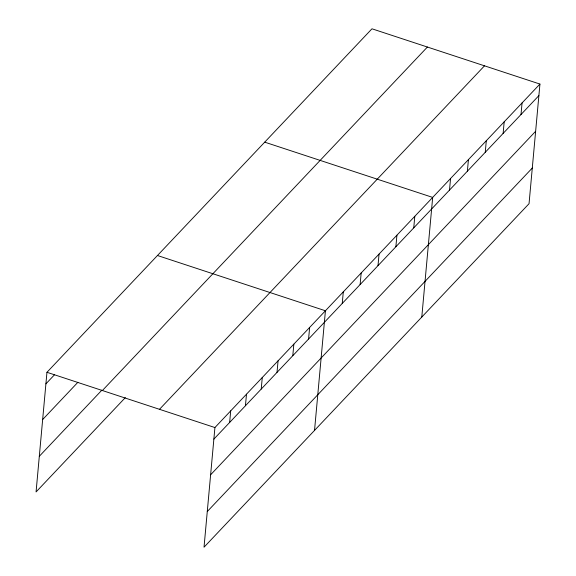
<?xml version="1.0" encoding="UTF-8"?>
<svg xmlns="http://www.w3.org/2000/svg" width="576" height="576" viewBox="0 0 576 576"><rect width="100%" height="100%" fill="white"/><g stroke="black" fill="none" stroke-linecap="round" stroke-linejoin="round"><path stroke-width="0.86" d="M539.935 84.06L214.92 427.55L204.026 547.2L529.042 203.702L539.935 84.06L371.974 28.8L46.958 372.298L36.065 491.94L125.323 397.613M229.651 422.438L230.702 410.868M245.441 405.756L246.492 394.186M261.223 389.074L262.274 377.503M277.013 372.391L278.064 360.814M292.795 355.709L293.854 344.131M308.585 339.019L309.636 327.449M314.532 430.409L325.426 310.766L157.464 255.506M342.245 303.444L343.296 291.874M360.122 284.551L361.174 272.981M378 265.658L379.051 254.088M395.87 246.766L396.929 235.195M413.748 227.873L414.799 216.302M421.79 317.059L432.677 197.41L264.715 142.157M449.503 190.094L450.554 178.517M467.374 171.202L468.432 159.624M485.251 152.309L486.302 140.731M503.129 133.416L504.18 121.838M521.006 114.523L522.058 102.946M45.9 383.868L54.403 374.882M42.66 419.537L77.875 382.313M39.312 456.278L101.851 390.182M102.384 390.528L427.399 47.038M159.487 409.32L484.502 65.822M213.862 439.128L538.877 95.63M210.622 474.79L535.637 131.292M207.274 511.538L532.289 168.041M46.958 372.298L214.92 427.55"/></g></svg>
